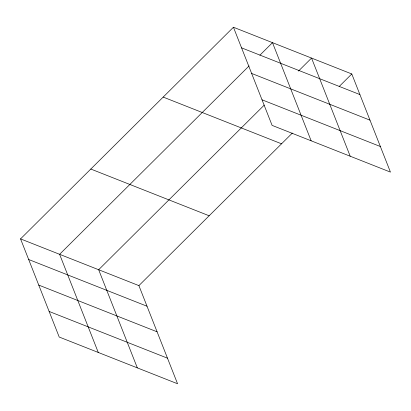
<?xml version="1.0" encoding="UTF-8"?>
<svg xmlns="http://www.w3.org/2000/svg" width="411" height="411" viewBox="0 0 411 411"><rect width="100%" height="100%" fill="white"/><g stroke="black" fill="none" stroke-linecap="round" stroke-linejoin="round"><path stroke-width="0.62" d="M20.55 238.889L138.903 285.619L177.562 383.761L59.21 337.035L20.55 238.889L233.438 27.239L351.79 73.965L390.45 172.111L272.097 125.381L233.438 27.239M249.076 65.94L59.605 254.311L98.265 352.458M259.886 55.192L272.493 42.657L311.153 140.803M264.263 105.088L98.661 269.729L137.325 367.876M298.489 71.062L311.548 58.074L350.208 156.221M138.903 285.619L292.344 133.066M339.178 86.5L351.79 73.965M241.555 47.846L359.908 94.576M251.635 73.435L369.987 120.161M262.018 99.796L380.37 146.522M163.182 97.083L281.535 143.809M90.805 169.044L209.153 215.77M28.667 259.5L147.02 306.226M38.747 285.085L157.1 331.816M49.13 311.451L167.483 358.176"/></g></svg>
